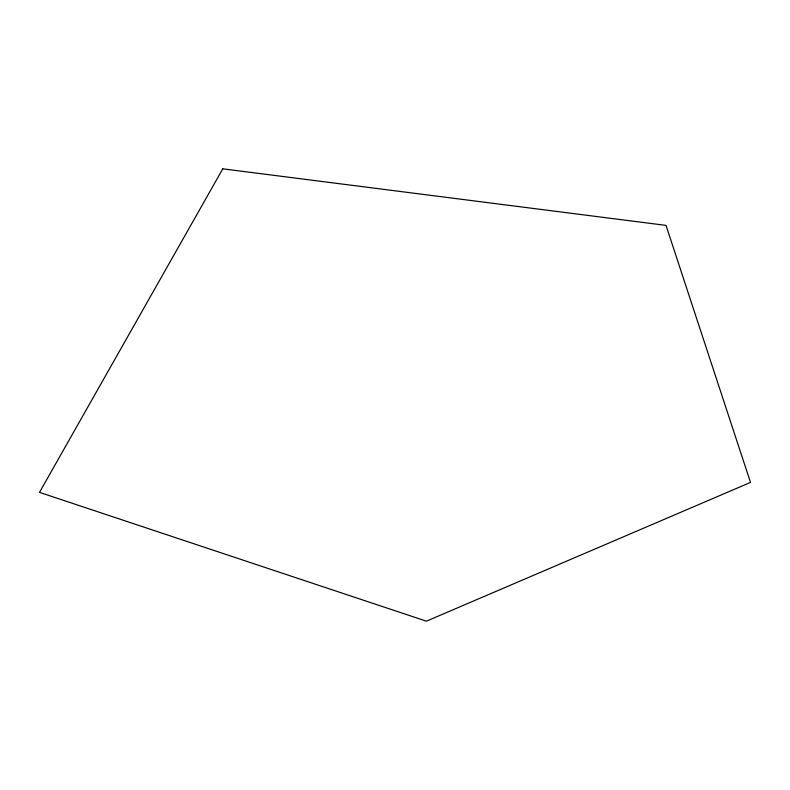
<?xml version="1.0" encoding="UTF-8"?>
<svg xmlns="http://www.w3.org/2000/svg" width="790" height="790" viewBox="0 0 790 790"><rect width="100%" height="100%" fill="white"/><g stroke="black" fill="none" stroke-linecap="round" stroke-linejoin="round"><path stroke-width="1.19" d="M222.78 168.823L39.5 492.368L426.412 621.177L750.5 482.413L666.019 225.387L222.78 168.823"/></g></svg>
